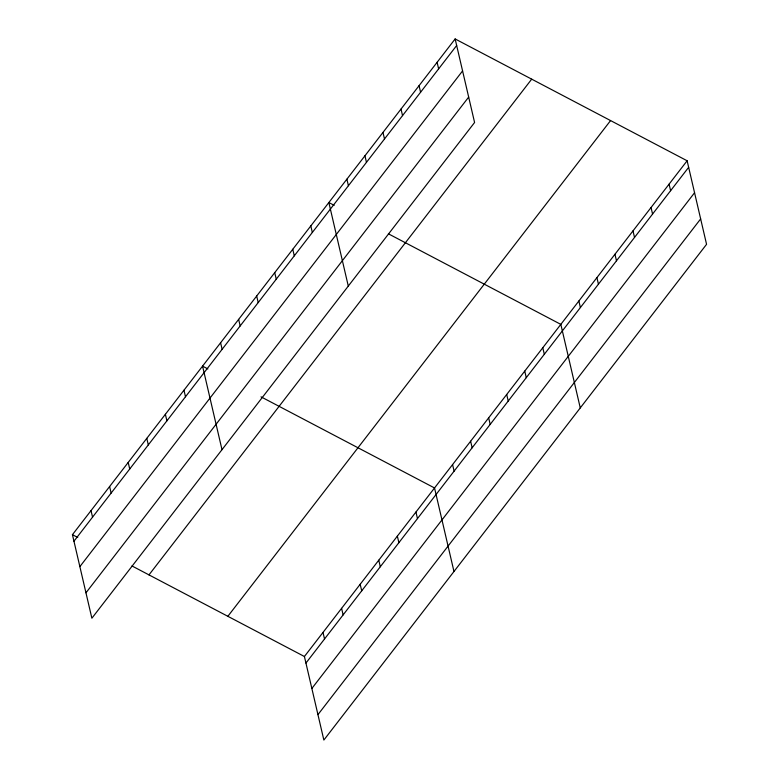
<?xml version="1.0" encoding="UTF-8"?>
<svg xmlns="http://www.w3.org/2000/svg" width="779" height="779" viewBox="0 0 779 779"><rect width="100%" height="100%" fill="white"/><g stroke="black" fill="none" stroke-linecap="round" stroke-linejoin="round"><path stroke-width="1.17" d="M455.14 38.95L474.586 122.488L91.873 618.224L72.437 534.686L455.14 38.95L687.127 160.776L706.563 244.314L323.86 740.05L304.414 656.512L131.972 565.953M73.956 541.23L456.669 45.503M79.867 566.635L462.58 70.908M85.963 592.809L468.676 97.083M148.984 574.883L531.697 79.156M227.857 616.306L610.57 120.579M304.414 656.512L687.127 160.776M305.943 663.065L688.646 167.329M311.853 688.47L694.566 192.734M317.939 714.645L700.652 218.909M334.172 205.335L328.855 202.54L348.291 286.078M388.39 233.807L560.831 324.376L580.267 407.914M207.876 368.925L202.559 366.13L221.996 449.668M261.033 396.842L434.536 487.966L453.972 571.504M72.437 534.686L77.754 537.471M669.083 184.156L670.612 190.699M651.04 207.526L652.568 214.069M632.996 230.896L634.525 237.439M614.962 254.266L616.481 260.809M596.918 277.636L598.438 284.179M578.875 301.006L580.394 307.549M542.788 347.746L544.317 354.289M524.744 371.116L526.273 377.659M437.107 62.32L438.626 68.873M506.701 394.486L508.229 401.039M419.063 85.69L420.582 92.243M488.667 417.856L490.186 424.409M401.019 109.06L402.539 115.613M470.623 441.226L472.142 447.779M382.976 132.43L384.505 138.983M452.58 464.596L454.108 471.149M364.932 155.8L366.461 162.353M346.889 179.17L348.417 185.723M415.947 512.046L417.476 518.59M397.358 536.118L398.887 542.671M310.811 225.91L312.33 232.463M378.769 560.198L380.298 566.752M292.768 249.28L294.287 255.833M360.18 584.279L361.709 590.833M274.724 272.65L276.253 279.203M341.591 608.36L343.12 614.904M256.68 296.02L258.209 302.573M323.003 632.431L324.531 638.984M238.637 319.39L240.166 325.943M220.593 342.76L222.122 349.313M183.971 390.211L185.49 396.764M165.382 414.292L166.901 420.845M146.793 438.373L148.312 444.916M128.204 462.444L129.723 468.997M109.615 486.524L111.134 493.078M91.026 510.605L92.545 517.159"/></g></svg>
